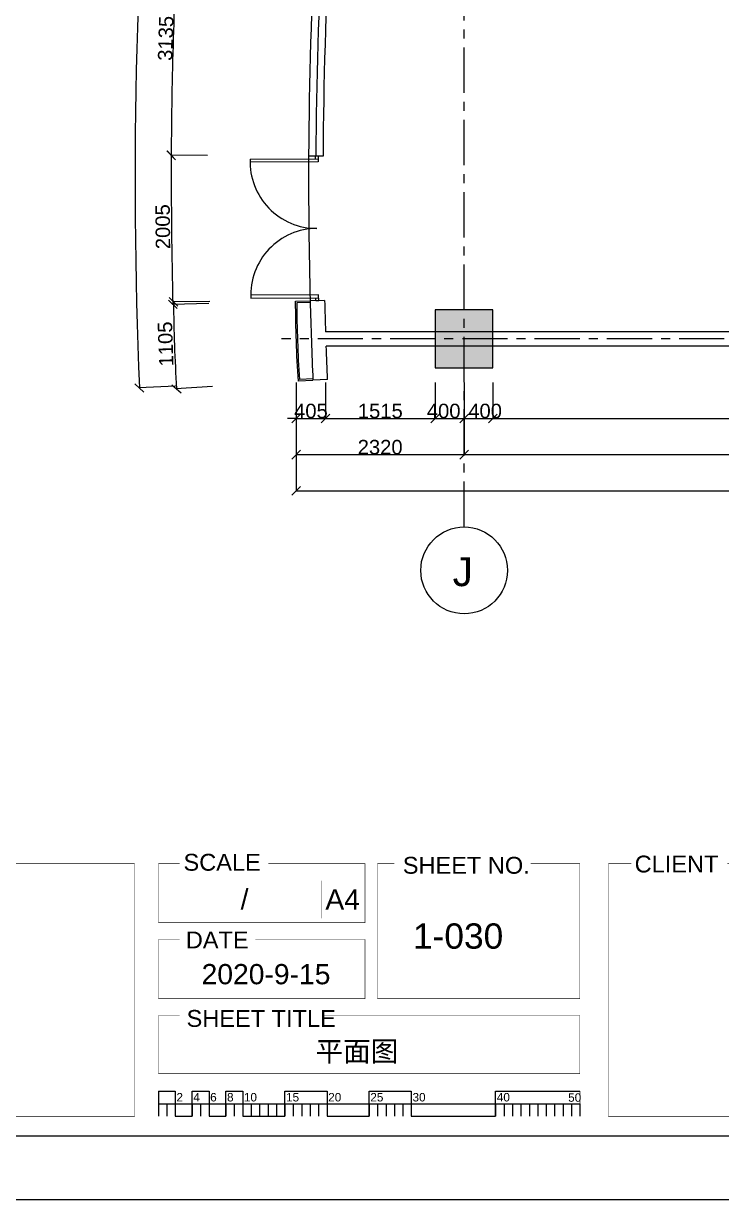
# Model space of a CAD drawing. Header units: inches. Extents: x -47015 to 48746, y -20711 to 28113.
# Drawn here: x -19599 to -9941, y -20711 to -4452 of the extents above; entities that cross this region are included whole.
import ezdxf
from ezdxf.enums import TextEntityAlignment as Align

# ---------------------------------------------------------------- set-up
doc = ezdxf.new("R2010")
doc.units = ezdxf.units.IN
doc.header["$MEASUREMENT"] = 0
doc.linetypes.add('CENTER', pattern=[2, 1.25, -0.25, 0.25, -0.25])
for name, color, linetype in [('DIM', 3, 'Continuous'), ('DIM TEXT', 7, 'Continuous'), ('WALL', 255, 'Continuous'), ('WINDOW', 5, 'Continuous'), ('轴线', 10, 'CENTER')]:
    doc.layers.add(name, color=color, linetype=linetype)
doc.styles.get("Standard").update_dxf_attribs({"font": 'arial.ttf'})
doc.dimstyles.new('DIM-200MM', dxfattribs={"dimtxt": 200, "dimasz": 120, "dimexe": 10, "dimexo": 10, "dimgap": 0.7, "dimtad": 1, "dimdec": 0, "dimrnd": 5, "dimzin": 1, "dimdsep": 46, "dimtxsty": 'Standard', "dimblk": 'OBLIQUE', "dimcen": 0.5, "dimdle": 1, "dimclrd": 256, "dimclre": 256, "dimclrt": 7, "dimaunit": 1, "dimadec": 0, "dimazin": 0, "dimtfac": 1, "dimtdec": 0, "dimtix": 1, "dimtmove": 2, "dimatfit": 3, "dimfxl": 0, "dimtolj": 1, "dimtzin": 1, "dimarcsym": 0})

# ---------------------------------------------------------------- blocks, each defined once
blk = doc.blocks.new('南区-墙-1F$0$DOOR_C01')
for p, q in [((-0.48, 0.4596), (-0.48, -0.01)), ((-0.46, -0.01), (-0.46, 0.46)), ((0.46, -0.01), (0.46, 0.46)), ((0.48, 0.4596), (0.48, -0.01)), ((-0.5, -0.01), (-0.5, 0.01)), ((-0.5, 0.01), (-0.48, 0.01)), ((0.5, 0.01), (0.48, 0.01)), ((0.5, -0.01), (0.5, 0.01)), ((-0.5, -0.01), (-0.46, -0.01)), ((0.5, -0.01), (0.46, -0.01))]:
    blk.add_line(p, q)
for centre, start, end in [((-0.46, 0), 0, 92.49191), ((0.46, 0), 87.50809, 180)]:
    blk.add_arc(centre, 0.46, start, end)
blk = doc.blocks.new('_Oblique')
at = {"color": 0, "linetype": 'ByBlock', "lineweight": -2}
blk.add_line((-0.5, -0.5), (0.5, 0.5), dxfattribs=at)
blk = doc.blocks.new('*D125')
at = {"layer": 'DEFPOINTS', "color": 0, "transparency": 16777216}
for p in [(-15420, -8713), (-15824, -8813), (-15420, -9913)]:
    blk.add_point(p, dxfattribs=at)
at = {"layer": 'DIM', "lineweight": -2, "transparency": 16777216}
for p, q in [((-15824, -9413), (-15824, -9923)), ((-15420, -9413), (-15420, -9923)), ((-15824, -9913), (-15944, -9913)), ((-15824, -9913), (-15420, -9913)), ((-15420, -9913), (-15300, -9913))]:
    blk.add_line(p, q, dxfattribs=at)
at = {"layer": 'DIM', "lineweight": -2, "transparency": 16777216, "xscale": 120, "yscale": 120, "zscale": 120}
blk.add_blockref('_Oblique', (-15824, -9913), dxfattribs=at)
at = {"layer": 'DIM', "lineweight": -2, "transparency": 16777216, "xscale": 120, "yscale": 120, "zscale": 120, "rotation": 180}
blk.add_blockref('_Oblique', (-15420, -9913), dxfattribs=at)
at = {"layer": 'DIM', "color": 7, "transparency": 16777216, "insert": (-15622, -9810), "char_height": 200, "attachment_point": 5}
blk.add_mtext('\\A1;405', dxfattribs=at)
blk = doc.blocks.new('*D126')
at = {"layer": 'DEFPOINTS', "color": 0, "transparency": 16777216}
for p in [(-15420, -8713), (-13903, -8913), (-13903, -9913)]:
    blk.add_point(p, dxfattribs=at)
at = {"layer": 'DIM', "lineweight": -2, "transparency": 16777216}
for p, q in [((-15420, -9413), (-15420, -9923)), ((-13903, -9413), (-13903, -9923)), ((-15421, -9913), (-13902, -9913))]:
    blk.add_line(p, q, dxfattribs=at)
at = {"layer": 'DIM', "lineweight": -2, "transparency": 16777216, "xscale": 120, "yscale": 120, "zscale": 120, "rotation": 180}
blk.add_blockref('_Oblique', (-15420, -9913), dxfattribs=at)
at = {"layer": 'DIM', "lineweight": -2, "transparency": 16777216, "xscale": 120, "yscale": 120, "zscale": 120}
blk.add_blockref('_Oblique', (-13903, -9913), dxfattribs=at)
at = {"layer": 'DIM', "color": 7, "transparency": 16777216, "insert": (-14662, -9810), "char_height": 200, "attachment_point": 5}
blk.add_mtext('\\A1;1515', dxfattribs=at)
blk = doc.blocks.new('*D127')
at = {"layer": 'DEFPOINTS', "color": 0, "transparency": 16777216}
for p in [(-13903, -8913), (-13502, -8913), (-13502, -9913)]:
    blk.add_point(p, dxfattribs=at)
at = {"layer": 'DIM', "lineweight": -2, "transparency": 16777216}
for p, q in [((-13903, -9413), (-13903, -9923)), ((-13502, -9413), (-13502, -9923)), ((-13904, -9913), (-13501, -9913))]:
    blk.add_line(p, q, dxfattribs=at)
at = {"layer": 'DIM', "lineweight": -2, "transparency": 16777216, "xscale": 120, "yscale": 120, "zscale": 120, "rotation": 180}
blk.add_blockref('_Oblique', (-13903, -9913), dxfattribs=at)
at = {"layer": 'DIM', "lineweight": -2, "transparency": 16777216, "xscale": 120, "yscale": 120, "zscale": 120}
blk.add_blockref('_Oblique', (-13502, -9913), dxfattribs=at)
at = {"layer": 'DIM', "color": 7, "transparency": 16777216, "insert": (-13785, -9810), "char_height": 200, "attachment_point": 5}
blk.add_mtext('\\A1;400', dxfattribs=at)
blk = doc.blocks.new('*D128')
at = {"layer": 'DEFPOINTS', "color": 0, "transparency": 16777216}
for p in [(-5452, -8713), (-13103, -8913), (-5452, -9913)]:
    blk.add_point(p, dxfattribs=at)
at = {"layer": 'DIM', "lineweight": -2, "transparency": 16777216}
for p, q in [((-13103, -9413), (-13103, -9923)), ((-5452, -9413), (-5452, -9923)), ((-13104, -9913), (-5451, -9913))]:
    blk.add_line(p, q, dxfattribs=at)
at = {"layer": 'DIM', "lineweight": -2, "transparency": 16777216, "xscale": 120, "yscale": 120, "zscale": 120, "rotation": 180}
blk.add_blockref('_Oblique', (-13103, -9913), dxfattribs=at)
at = {"layer": 'DIM', "lineweight": -2, "transparency": 16777216, "xscale": 120, "yscale": 120, "zscale": 120}
blk.add_blockref('_Oblique', (-5452, -9913), dxfattribs=at)
at = {"layer": 'DIM', "color": 7, "transparency": 16777216, "insert": (-9277, -9810), "char_height": 200, "attachment_point": 5}
blk.add_mtext('\\A1;7650', dxfattribs=at)
blk = doc.blocks.new('*D135')
at = {"layer": 'DEFPOINTS', "color": 0, "transparency": 16777216}
for p in [(-13502, -8913), (-13103, -8913), (-13103, -9913)]:
    blk.add_point(p, dxfattribs=at)
at = {"layer": 'DIM', "lineweight": -2, "transparency": 16777216}
for p, q in [((-13502, -9413), (-13502, -9923)), ((-13103, -9413), (-13103, -9923)), ((-13503, -9913), (-13102, -9913))]:
    blk.add_line(p, q, dxfattribs=at)
at = {"layer": 'DIM', "lineweight": -2, "transparency": 16777216, "xscale": 120, "yscale": 120, "zscale": 120, "rotation": 180}
blk.add_blockref('_Oblique', (-13502, -9913), dxfattribs=at)
at = {"layer": 'DIM', "lineweight": -2, "transparency": 16777216, "xscale": 120, "yscale": 120, "zscale": 120}
blk.add_blockref('_Oblique', (-13103, -9913), dxfattribs=at)
at = {"layer": 'DIM', "color": 7, "transparency": 16777216, "insert": (-13212, -9810), "char_height": 200, "attachment_point": 5}
blk.add_mtext('\\A1;400', dxfattribs=at)
blk = doc.blocks.new('*D136')
at = {"layer": 'DEFPOINTS', "color": 0, "transparency": 16777216}
for p in [(-15824, -8813), (-13503, -9213), (-13503, -10413)]:
    blk.add_point(p, dxfattribs=at)
at = {"layer": 'DIM', "lineweight": -2, "transparency": 16777216}
for p, q in [((-15824, -9913), (-15824, -10423)), ((-13503, -9913), (-13503, -10423)), ((-15825, -10413), (-13502, -10413))]:
    blk.add_line(p, q, dxfattribs=at)
at = {"layer": 'DIM', "lineweight": -2, "transparency": 16777216, "xscale": 120, "yscale": 120, "zscale": 120, "rotation": 180}
blk.add_blockref('_Oblique', (-15824, -10413), dxfattribs=at)
at = {"layer": 'DIM', "lineweight": -2, "transparency": 16777216, "xscale": 120, "yscale": 120, "zscale": 120}
blk.add_blockref('_Oblique', (-13503, -10413), dxfattribs=at)
at = {"layer": 'DIM', "color": 7, "transparency": 16777216, "insert": (-14664, -10310), "char_height": 200, "attachment_point": 5}
blk.add_mtext('\\A1;2320', dxfattribs=at)
blk = doc.blocks.new('*D147')
at = {"layer": 'DEFPOINTS', "color": 0, "transparency": 16777216}
for p in [(-5102, -8813), (-13503, -9213), (-5102, -10413)]:
    blk.add_point(p, dxfattribs=at)
at = {"layer": 'DIM', "lineweight": -2, "transparency": 16777216}
for p, q in [((-13503, -9913), (-13503, -10423)), ((-5102, -9913), (-5102, -10423)), ((-13504, -10413), (-5101, -10413))]:
    blk.add_line(p, q, dxfattribs=at)
at = {"layer": 'DIM', "lineweight": -2, "transparency": 16777216, "xscale": 120, "yscale": 120, "zscale": 120, "rotation": 180}
blk.add_blockref('_Oblique', (-13503, -10413), dxfattribs=at)
at = {"layer": 'DIM', "lineweight": -2, "transparency": 16777216, "xscale": 120, "yscale": 120, "zscale": 120}
blk.add_blockref('_Oblique', (-5102, -10413), dxfattribs=at)
at = {"layer": 'DIM', "color": 7, "transparency": 16777216, "insert": (-9302, -10310), "char_height": 200, "attachment_point": 5}
blk.add_mtext('\\A1;8400', dxfattribs=at)
blk = doc.blocks.new('*D149')
at = {"layer": 'DEFPOINTS', "color": 0, "transparency": 16777216}
for p in [(-11653, 8587), (6098, 8587), (-5252, -8913)]:
    blk.add_point(p, dxfattribs=at)
at = {"layer": 'DIM', "lineweight": -2, "transparency": 16777216}
for p, q in [((5598, 8587), (6108, 8587)), ((6098, -8914), (6098, 8588)), ((5598, -8913), (6108, -8913))]:
    blk.add_line(p, q, dxfattribs=at)
at = {"layer": 'DIM', "lineweight": -2, "transparency": 16777216, "xscale": 120, "yscale": 120, "zscale": 120}
for p, rotation in [((6098, 8587), 90), ((6098, -8913), 270)]:
    blk.add_blockref('_Oblique', p, dxfattribs=dict(at, rotation=rotation))
at = {"layer": 'DIM', "color": 7, "transparency": 16777216, "insert": (5995, -163), "char_height": 200, "attachment_point": 5, "rotation": 90}
blk.add_mtext('\\A1;17500', dxfattribs=at)
blk = doc.blocks.new('*D150')
at = {"layer": 'DEFPOINTS', "color": 0, "transparency": 16777216}
for p in [(3098, -6813), (-15824, -8813), (3098, -10913)]:
    blk.add_point(p, dxfattribs=at)
at = {"layer": 'DIM', "lineweight": -2, "transparency": 16777216}
for p, q in [((-15824, -10413), (-15824, -10923)), ((3098, -10413), (3098, -10923)), ((-15825, -10913), (3099, -10913))]:
    blk.add_line(p, q, dxfattribs=at)
at = {"layer": 'DIM', "lineweight": -2, "transparency": 16777216, "xscale": 120, "yscale": 120, "zscale": 120, "rotation": 180}
blk.add_blockref('_Oblique', (-15824, -10913), dxfattribs=at)
at = {"layer": 'DIM', "lineweight": -2, "transparency": 16777216, "xscale": 120, "yscale": 120, "zscale": 120}
blk.add_blockref('_Oblique', (3098, -10913), dxfattribs=at)
at = {"layer": 'DIM', "color": 7, "transparency": 16777216, "insert": (-6363, -10810), "char_height": 200, "attachment_point": 5}
blk.add_mtext('\\A1;18920', dxfattribs=at)
blk = doc.blocks.new('*D166')
at = {"layer": 'DEFPOINTS', "color": 0, "transparency": 16777216}
for p in [(-15561, -3150), (-17509, -4123), (-15653, -6284), (48746, -6617)]:
    blk.add_point(p, dxfattribs=at)
at = {"layer": 'DIM', "lineweight": -2, "transparency": 16777216}
for p, q in [((-16961, -3075), (-17470, -3047)), ((-17055, -6277), (-17565, -6274))]:
    blk.add_line(p, q, dxfattribs=at)
blk.add_arc((48746, -6617), 66302, 176.91392, 179.7033, dxfattribs=at)
at = {"layer": 'DIM', "lineweight": -2, "transparency": 16777216, "xscale": 120, "yscale": 120, "zscale": 120}
for p, rotation in [((-17460, -3048), 86.91391612797072), ((-17555, -6274), 269.7032981967174)]:
    blk.add_blockref('_Oblique', p, dxfattribs=dict(at, rotation=rotation))
at = {"layer": 'DIM', "color": 7, "transparency": 16777216, "insert": (-17630, -4657), "char_height": 200, "attachment_point": 5, "rotation": 88.3086}
blk.add_mtext('\\A1;3135', dxfattribs=at)
blk = doc.blocks.new('*D167')
at = {"layer": 'DEFPOINTS', "color": 0, "transparency": 16777216}
for p in [(-15425, -1194), (-17373, -1704), (-15561, -3150), (48746, -6617)]:
    blk.add_point(p, dxfattribs=at)
at = {"layer": 'DIM', "lineweight": -2, "transparency": 16777216}
for p, q in [((-16822, -1076), (-17330, -1033)), ((-16960, -3075), (-17469, -3047))]:
    blk.add_line(p, q, dxfattribs=at)
blk.add_arc((48746, -6617), 66301, 175.16883, 176.91392, dxfattribs=at)
at = {"layer": 'DIM', "lineweight": -2, "transparency": 16777216, "xscale": 120, "yscale": 120, "zscale": 120}
for p, rotation in [((-17320, -1033), 85.16882968854628), ((-17459, -3048), 266.9139161279707)]:
    blk.add_blockref('_Oblique', p, dxfattribs=dict(at, rotation=rotation))
at = {"layer": 'DIM', "color": 7, "transparency": 16777216, "insert": (-17500, -2033), "char_height": 200, "attachment_point": 5, "rotation": 86.0414}
blk.add_mtext('\\A1;1960', dxfattribs=at)
blk = doc.blocks.new('*D169')
at = {"layer": 'DEFPOINTS', "color": 0, "transparency": 16777216}
for p in [(-15043, 2237), (-17024, 1818), (-15287, 249), (48746, -6617)]:
    blk.add_point(p, dxfattribs=at)
at = {"layer": 'DIM', "lineweight": -2, "transparency": 16777216}
for p, q in [((-16438, 2430), (-16943, 2501)), ((-16688, 399), (-17195, 453))]:
    blk.add_line(p, q, dxfattribs=at)
blk.add_arc((48746, -6617), 66308, 172.0976, 173.87951, dxfattribs=at)
at = {"layer": 'DIM', "lineweight": -2, "transparency": 16777216, "xscale": 120, "yscale": 120, "zscale": 120}
for p, rotation in [((-16933, 2499), 82.09759519445625), ((-17185, 452), 263.8795121644026)]:
    blk.add_blockref('_Oblique', p, dxfattribs=dict(at, rotation=rotation))
at = {"layer": 'DIM', "color": 7, "transparency": 16777216, "insert": (-17169, 1489), "char_height": 200, "attachment_point": 5, "rotation": 82.9886}
blk.add_mtext('\\A1;2005', dxfattribs=at)
blk = doc.blocks.new('*D170')
at = {"layer": 'DEFPOINTS', "color": 0, "transparency": 16777216}
for p in [(-14552, 5244), (-16609, 4566), (-15043, 2237), (48746, -6617)]:
    blk.add_point(p, dxfattribs=at)
at = {"layer": 'DIM', "lineweight": -2, "transparency": 16777216}
for p, q in [((-15933, 5503), (-16434, 5597)), ((-16434, 2430), (-16939, 2500))]:
    blk.add_line(p, q, dxfattribs=at)
blk.add_arc((48746, -6617), 66305, 169.38623, 172.0976, dxfattribs=at)
at = {"layer": 'DIM', "lineweight": -2, "transparency": 16777216, "xscale": 120, "yscale": 120, "zscale": 120}
for p, rotation in [((-16425, 5595), 79.3862285643249), ((-16929, 2499), 262.0975951944559)]:
    blk.add_blockref('_Oblique', p, dxfattribs=dict(at, rotation=rotation))
at = {"layer": 'DIM', "color": 7, "transparency": 16777216, "insert": (-16797, 4066), "char_height": 200, "attachment_point": 5, "rotation": 80.7419}
blk.add_mtext('\\A1;3050', dxfattribs=at)
blk = doc.blocks.new('*D171')
at = {"layer": 'DEFPOINTS', "color": 0, "transparency": 16777216}
for p in [(-14143, 7253), (-16146, 6974), (-14552, 5244), (48746, -6617)]:
    blk.add_point(p, dxfattribs=at)
at = {"layer": 'DIM', "lineweight": -2, "transparency": 16777216}
for p, q in [((-15510, 7554), (-16008, 7664)), ((-15928, 5502), (-16430, 5596))]:
    blk.add_line(p, q, dxfattribs=at)
blk.add_arc((48746, -6617), 66300, 167.56233, 169.38623, dxfattribs=at)
at = {"layer": 'DIM', "lineweight": -2, "transparency": 16777216, "xscale": 120, "yscale": 120, "zscale": 120}
for p, rotation in [((-15998, 7662), 77.56232895136259), ((-16420, 5594), 259.3862285643236)]:
    blk.add_blockref('_Oblique', p, dxfattribs=dict(at, rotation=rotation))
at = {"layer": 'DIM', "color": 7, "transparency": 16777216, "insert": (-16318, 6650), "char_height": 200, "attachment_point": 5, "rotation": 78.4743}
blk.add_mtext('\\A1;2050', dxfattribs=at)
blk = doc.blocks.new('*D172')
at = {"layer": 'DEFPOINTS', "color": 0, "transparency": 16777216}
for p in [(-15792, 8545), (-14039, 8587), (-14338, 7296), (48746, -6617)]:
    blk.add_point(p, dxfattribs=at)
at = {"layer": 'DIM', "lineweight": -2, "transparency": 16777216}
for p, q in [((-15200, 8869), (-15696, 8989)), ((-15505, 7553), (-16003, 7663))]:
    blk.add_line(p, q, dxfattribs=at)
blk.add_arc((48746, -6617), 66295, 166.38673, 167.56233, dxfattribs=at)
at = {"layer": 'DIM', "lineweight": -2, "transparency": 16777216, "xscale": 120, "yscale": 120, "zscale": 120}
for p, rotation in [((-15686, 8986), 76.38673102454499), ((-15993, 7661), 257.5623289376118)]:
    blk.add_blockref('_Oblique', p, dxfattribs=dict(at, rotation=rotation))
at = {"layer": 'DIM', "color": 7, "transparency": 16777216, "insert": (-15943, 8348), "char_height": 200, "attachment_point": 5, "rotation": 76.9745}
blk.add_mtext('\\A1;1325', dxfattribs=at)
blk = doc.blocks.new('*D173')
at = {"layer": 'DEFPOINTS', "color": 0, "transparency": 16777216}
for p in [(-14039, 8587), (-17365, 2973), (48746, -6617), (-15796, -9395)]:
    blk.add_point(p, dxfattribs=at)
at = {"layer": 'DIM', "lineweight": -2, "transparency": 16777216}
for p, q in [((-15694, 8988), (-16190, 9108)), ((-17495, -9468), (-18005, -9490))]:
    blk.add_line(p, q, dxfattribs=at)
blk.add_arc((48746, -6617), 66802, 166.38673, 182.46451, dxfattribs=at)
at = {"layer": 'DIM', "lineweight": -2, "transparency": 16777216, "xscale": 120, "yscale": 120, "zscale": 120}
for p, rotation in [((-16180, 9106), 76.38673102454499), ((-17995, -9490), 272.4645122169035)]:
    blk.add_blockref('_Oblique', p, dxfattribs=dict(at, rotation=rotation))
at = {"layer": 'DIM', "color": 7, "transparency": 16777216, "insert": (-17843, -118), "char_height": 200, "attachment_point": 5, "rotation": 84.4256}
blk.add_mtext('\\A1;18090', dxfattribs=at)

msp = doc.modelspace()

# ---------------------------------------------------------------- hatches: boundary and pattern name
at = {"layer": 'WALL'}
msp.add_hatch(color=256, dxfattribs=at).paths.add_polyline_path([(-13903, -8412.6), (-13903, -9212.6), (-13103, -9212.6), (-13103, -8412.6)])

# ---------------------------------------------------------------- linework, layer by layer
at = {"color": 8}
msp.add_line((-17731.8, -19386.3), (-11899.8, -19386.3), dxfattribs=at)
msp.add_lwpolyline([(-29553.1, 13056.2), (18036, 13056.2), (18036, -19836.2), (-29553.1, -19836.2)], close=True)
for points, const_width in [([(-27232.8, -16067.8), (-18064.5, -16067.8), (-18064.5, -19566.2), (-29283.1, -19566.2), (-29283.1, -16067.8), (-28892.1, -16067.8)], 5.83), ([(-16210.9, -16067.8), (-14874.1, -16067.8), (-14874.1, -16884.2), (-17731.8, -16884.2), (-17731.8, -16067.8), (-17440.2, -16067.8)], 5.83), ([(-12582.8, -16067.8), (-11899.8, -16067.8), (-11899.8, -17934), (-14699.1, -17934), (-14699.1, -16067.8), (-14465.8, -16067.8)], 5.83), ([(-9858.9, -16067.8), (7444.8, -16067.8), (7444.8, -19566.2), (-11505.3, -19566.2), (-11505.3, -16067.8), (-11190.6, -16067.8)], 5.83), ([(-15474.1, -16301.8), (-15474.1, -16821.7)], 5.83), ([(-16392.9, -17117.5), (-14874.1, -17117.5), (-14874.1, -17934), (-17731.8, -17934), (-17731.8, -17117.5), (-17440.2, -17117.5)], 5.83), ([(-15462.6, -18167.3), (-11899.8, -18167.3), (-11899.8, -18971.9), (-17731.8, -18971.9), (-17731.8, -18167.3), (-17440.2, -18167.3)], 5.83), ([(-17498.5, -19211.3), (-17498.5, -19386.3)], 11.7), ([(-17265.2, -19211.3), (-17265.2, -19386.3)], 11.7), ([(-17031.9, -19211.3), (-17031.9, -19386.3)], 11.7), ([(-16798.6, -19211.3), (-16798.6, -19386.3)], 11.7), ([(-16565.4, -19211.3), (-16565.4, -19386.3)], 11.7), ([(-15982.2, -19211.3), (-15982.2, -19386.3)], 11.7), ([(-15399, -19211.3), (-15399, -19386.3)], 11.7), ([(-14815.8, -19211.3), (-14815.8, -19386.3)], 11.7), ([(-14232.6, -19211.3), (-14232.6, -19386.3)], 11.7), ([(-13066.2, -19211.3), (-13066.2, -19386.3)], 11.7), ([(-11899.8, -19211.3), (-11899.8, -19386.3)], 11.7)]:
    msp.add_lwpolyline(points, dxfattribs=dict(const_width=const_width))
for points in [[(-30253, -18378.2), (-30253, -20711), (16403, -20711)], [(-17731.8, -19211.3), (-17731.8, -19561.2)], [(-17498.5, -19386.3), (-17498.5, -19561.2)], [(-15399, -19386.3), (-15399, -19561.2)], [(-14815.8, -19386.3), (-14815.8, -19561.2)], [(-11899.8, -19386.3), (-11899.8, -19561.2)]]:
    msp.add_lwpolyline(points)
for points in [[(-17731.8, -19211.3), (-17498.5, -19211.3), (-17498.5, -19561.2), (-17265.2, -19561.2), (-17265.2, -19211.3), (-17031.9, -19211.3), (-17031.9, -19561.2), (-16798.6, -19561.2), (-16798.6, -19211.3), (-16565.4, -19211.3), (-16565.4, -19561.2), (-15982.2, -19561.2), (-15982.2, -19211.3), (-15399, -19211.3), (-15399, -19561.2), (-14815.8, -19561.2), (-14815.8, -19211.3), (-14232.6, -19211.3), (-14232.6, -19561.2), (-13066.2, -19561.2), (-13066.2, -19211.3), (-11899.8, -19211.3)], [(-17615.1, -19386.3), (-17615.1, -19561.2)], [(-17265.2, -19386.3), (-17265.2, -19561.2)], [(-17148.6, -19386.3), (-17148.6, -19561.2)], [(-17031.9, -19386.3), (-17031.9, -19561.2)], [(-16798.6, -19386.3), (-16798.6, -19561.2)], [(-16682, -19386.3), (-16682, -19561.2)], [(-16565.4, -19386.3), (-16565.4, -19561.2)], [(-16448.7, -19386.3), (-16448.7, -19561.2)], [(-16332.1, -19386.3), (-16332.1, -19561.2)], [(-16215.4, -19386.3), (-16215.4, -19561.2)], [(-16098.8, -19386.3), (-16098.8, -19561.2)], [(-15982.2, -19386.3), (-15982.2, -19561.2)], [(-15865.5, -19386.3), (-15865.5, -19561.2)], [(-15748.9, -19386.3), (-15748.9, -19561.2)], [(-15632.2, -19386.3), (-15632.2, -19561.2)], [(-15515.6, -19386.3), (-15515.6, -19561.2)], [(-14699.1, -19386.3), (-14699.1, -19561.2)], [(-14582.5, -19386.3), (-14582.5, -19561.2)], [(-14465.8, -19386.3), (-14465.8, -19561.2)], [(-14349.2, -19386.3), (-14349.2, -19561.2)], [(-14232.6, -19386.3), (-14232.6, -19561.2)], [(-13066.2, -19386.3), (-13066.2, -19561.2)], [(-12949.5, -19386.3), (-12949.5, -19561.2)], [(-12832.9, -19386.3), (-12832.9, -19561.2)], [(-12716.2, -19386.3), (-12716.2, -19561.2)], [(-12599.6, -19386.3), (-12599.6, -19561.2)], [(-12483, -19386.3), (-12483, -19561.2)], [(-12366.3, -19386.3), (-12366.3, -19561.2)], [(-12249.7, -19386.3), (-12249.7, -19561.2)], [(-12133, -19386.3), (-12133, -19561.2)], [(-12016.4, -19386.3), (-12016.4, -19561.2)]]:
    msp.add_lwpolyline(points, dxfattribs=at)
at = {"layer": 'DIM'}
for p, q in [((-17053.5, -6276.6), (-17563.4, -6274)), ((-17032.2, -8322.6), (-17542.1, -8335.8)), ((-17022.5, -8297.6), (-17532.5, -8300.8)), ((-16981.9, -9470.1), (-17490.9, -9502.2)), ((-13501.8, -11412.6), (-13501.8, -10912.6))]:
    msp.add_line(p, q, dxfattribs=at)
msp.add_circle((-13501.8, -12012.6), 600, dxfattribs=at)
for centre, radius, start, end in [((48745.7, -6617.3), 66300.1, 179.703298, 181.485021), ((3673.2, -8166.9), 21196.2, 180.36185, 183.61021)]:
    msp.add_arc(centre, radius, start, end, dxfattribs=at)
at = {"layer": 'WALL'}
for p, q in [((-15432.7, -8282.6), (-15632.6, -8286.3)), ((-5451.8, -8712.6), (-15420.1, -8712.6)), ((-5251.8, -8912.6), (-15413.2, -8912.6)), ((-15393.7, -9375.2), (-15593.5, -9385.2))]:
    msp.add_line(p, q, dxfattribs=at)
for points in [[(-15596.2, -9385.3), (-15796, -9395.2, -0.0141746), (-15834.3, -8290.1), (-15634.4, -8286.3)], [(-15597.2, -9365.3), (-15777, -9374.3, -0.0141314), (-15814, -8309.7), (-15634, -8306.3)]]:
    msp.add_lwpolyline(points, format="xyb", dxfattribs=at)
msp.add_lwpolyline([(-13903, -8412.6), (-13903, -9212.6), (-13103, -9212.6), (-13103, -8412.6)], close=True, dxfattribs=at)
msp.add_lwpolyline([(-13903, -8412.6), (-13903, -9212.6), (-13103, -9212.6), (-13103, -8412.6)], close=True, dxfattribs=at)
for radius, start, end in [(64400, 181.485021, 182.4633), (64200, 181.486323, 181.87028), (64200, 182.048876, 182.462088)]:
    msp.add_arc((48745.7, -6617.3), radius, start, end, dxfattribs=at)
at = {"layer": 'WINDOW'}
msp.add_line((-15453.4, -6285.7), (-15656.2, -6283.8), dxfattribs=at)
for radius, start, end in [(64400, 176.913916, 179.703298), (64300, 176.950741, 179.703672), (64200, 176.950741, 179.704047), (64400, 179.703298, 181.485021)]:
    msp.add_arc((48745.7, -6617.3), radius, start, end, dxfattribs=at)
at = {"layer": '轴线', "ltscale": 500}
for p, q in [((-13501.8, -11409), (-13501.8, 10774.3)), ((6098.2, -8812.6), (-16028.3, -8812.6))]:
    msp.add_line(p, q, dxfattribs=at)

# ---------------------------------------------------------------- block references
at = {"layer": 'DIM', "xscale": 120, "yscale": 120, "zscale": 120}
for p, rotation in [((-17553.4, -6274), 89.70329819671728), ((-17532.1, -8335.5), 271.4850207553035), ((-17522.5, -8300.7), 90.36185419541513), ((-17480.9, -9501.5), 273.6102120844585)]:
    msp.add_blockref('_Oblique', p, dxfattribs=dict(at, rotation=rotation))
at = {"layer": 'WINDOW', "xscale": 2000.000000000002, "yscale": 2000.000000000002, "zscale": 2000.000000000002, "rotation": 90.26507901336133}
msp.add_blockref('南区-墙-1F$0$DOOR_C01', (-15539.2, -7284.5), dxfattribs=at)

# ---------------------------------------------------------------- texts
for s, height, p in [('SCALE', 233.28, (-17384.8, -16165.5)), ('SHEET NO.', 233.28, (-14350.4, -16207.2)), ('CLIENT', 233.28, (-11142.3, -16189.7)), ('A4', 279.94, (-15421.8, -16703.1)), ('DATE', 233.28, (-17352.8, -17239.3)), ('SHEET TITLE', 233.28, (-17342.4, -18324.3)), ('2', 116.6, (-17482.5, -19355.6)), ('4', 116.6, (-17249.2, -19355.6)), ('6', 116.6, (-17016, -19355.6)), ('8', 116.6, (-16782.7, -19355.6)), ('10', 116.64, (-16549.4, -19355.6)), ('15', 116.64, (-15966.2, -19355.6)), ('20', 116.64, (-15383, -19355.6)), ('25', 116.64, (-14799.8, -19355.6)), ('30', 116.64, (-14216.6, -19355.6)), ('40', 116.64, (-13050.2, -19355.6)), ('50', 116.64, (-12062.9, -19359.8))]:
    msp.add_text(s, height=height).set_placement(p)
for tag, text, p in [('/', 'AS NOTED', (-16484.9, -16698.7)), ('2020-9-15', '2020-7-22', (-15351.8, -17735.5))]:
    msp.add_attdef(tag, text=text, height=279.94).set_placement(p, align=Align.RIGHT)
for tag, p, s, height in [('1-030', (-14210.5, -17243.5), 'SHEET NO.', 349.92), ('平面图', (-15558.1, -18803), 'SHEET-TITLE', 279.936)]:
    msp.add_attdef(tag, p, s, height=height)
at = {"layer": 'DIM', "color": 7, "char_height": 200, "attachment_point": 5}
for s, insert, rotation in [('\\A1;2005', (-17670.5, -7261.4), 90.59201), ('\\A1;1105', (-17631.8, -8883.2), 91.98603)]:
    msp.add_mtext(s, dxfattribs=dict(at, insert=insert, rotation=rotation))
at = {"layer": 'DIM TEXT', "insert": (-13660.5, -11830.7), "char_height": 400, "attachment_point": 1}
msp.add_mtext_dynamic_manual_height_columns('J', width=10456.675, gutter_width=2, heights=[0], dxfattribs=at)

# ---------------------------------------------------------------- dimensions: what is measured, and where the dimension line sits
at = {"layer": 'DIM'}
for base, p1, p2, text, picture, middle in [((-17364.7, 2972.9), (-14039.4, 8587.4), (-15796, -9395.2), '18090', '*D173', (-17843.1, -118.3)), ((-15791.6, 8545.2), (-14039.4, 8587.4), (-14338.2, 7296), '1325', '*D172', (-15943.3, 8347.6)), ((-16145.9, 6974.3), (-14142.9, 7253), (-14552.5, 5244.3), '2050', '*D171', (-16317.8, 6650.4)), ((-16609.1, 4565.7), (-14552.5, 5244.3), (-15042.7, 2236.8), '3050', '*D170', (-16796.8, 4066.4)), ((-17023.9, 1817.8), (-15042.7, 2236.8), (-15287.2, 249), '2005', '*D169', (-17168.8, 1489.3)), ((-17373.3, -1704.5), (-15425.5, -1193.6), (-15560.9, -3150.3), '1960', '*D167', (-17500, -2033.1)), ((-17509, -4122.7), (-15560.9, -3150.3), (-15653.4, -6283.8), '3135', '*D166', (-17629.9, -4657.3))]:
    dim = msp.add_angular_dim_3p(base=base, center=(48745.7, -6617.3), p1=p1, p2=p2, text=text, dimstyle='DIM-200MM', dxfattribs=at)
    dim.commit()
    dim.dimension.update_dxf_attribs({"geometry": picture, "text_midpoint": middle})
dim = msp.add_linear_dim(base=(6098.2, 8587.4), p1=(-5251.8, -8912.6), p2=(-11652.9, 8587.4), angle=90, dimstyle='DIM-200MM', dxfattribs=at)
dim.commit()
dim.dimension.update_dxf_attribs({"geometry": '*D149', "text_midpoint": (5995.4, -162.6)})
for base, p1, p2, picture, middle in [((3098.2, -10912.6), (-15824, -8812.6), (3098.2, -6812.6), '*D150', (-6362.9, -10809.8)), ((-15420.1, -9912.6), (-15824, -8812.6), (-15420.1, -8712.6), '*D125', (-15622.1, -9809.8)), ((-13903, -9912.6), (-15420.1, -8712.6), (-13903, -8912.6), '*D126', (-14661.5, -9809.8)), ((-5451.8, -9912.6), (-13103, -8912.6), (-5451.8, -8712.6), '*D128', (-9277.4, -9809.8)), ((-13503, -10412.6), (-15824, -8812.6), (-13503, -9212.6), '*D136', (-14663.5, -10309.7)), ((-5101.8, -10412.6), (-13503, -9212.6), (-5101.8, -8812.6), '*D147', (-9302.4, -10309.8))]:
    dim = msp.add_linear_dim(base=base, p1=p1, p2=p2, dimstyle='DIM-200MM', dxfattribs=at)
    dim.commit()
    dim.dimension.update_dxf_attribs({"geometry": picture, "text_midpoint": middle})
for base, p1, p2, picture, middle in [((-13501.8, -9912.6), (-13903, -8912.6), (-13501.8, -8912.6), '*D127', (-13785.3, -9809.8)), ((-13103, -9912.6), (-13501.8, -8912.6), (-13103, -8912.6), '*D135', (-13212, -9809.8))]:
    dim = msp.add_linear_dim(base=base, p1=p1, p2=p2, dimstyle='DIM-200MM', dxfattribs=at)
    dim.commit()
    dim.dimension.update_dxf_attribs({"geometry": picture, "text_midpoint": middle, "dimtype": 160})

doc.saveas('drawing.dxf')
